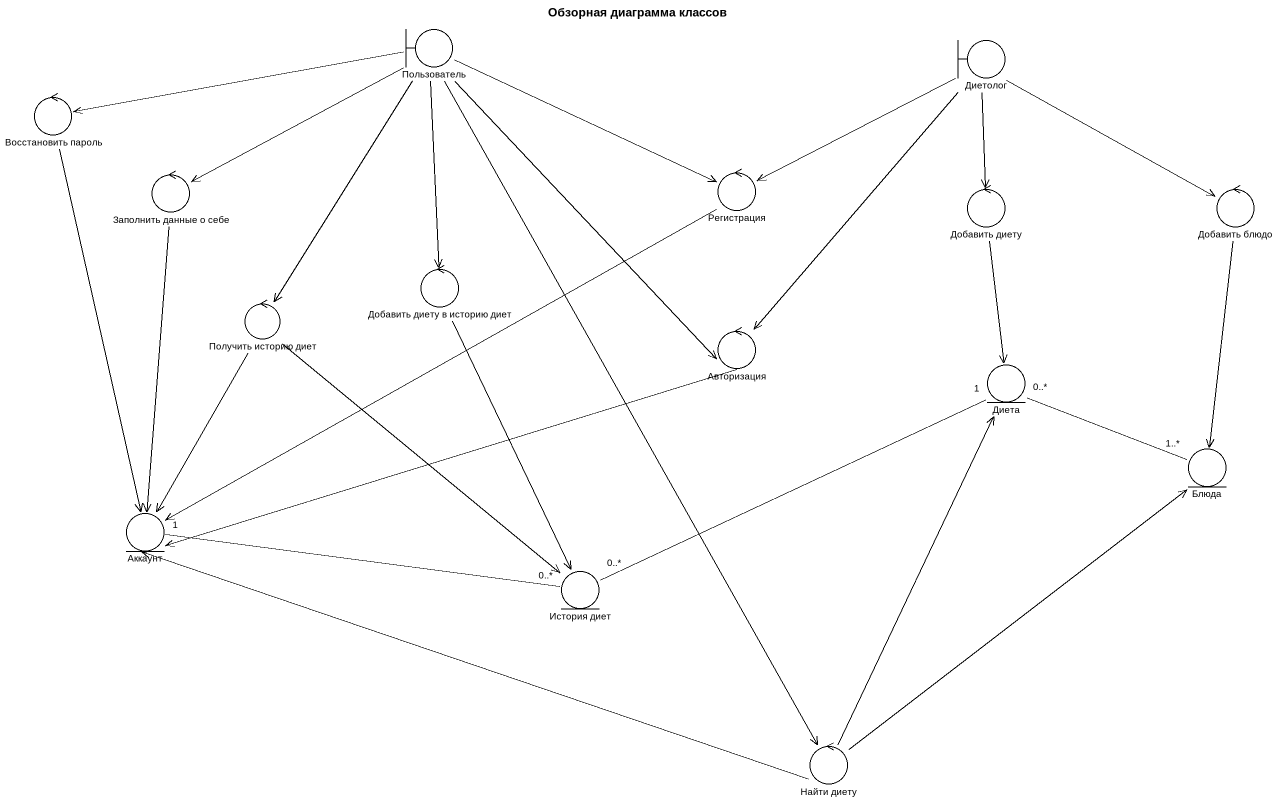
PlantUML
@startuml
title Обзорная диаграмма классов
boundary Пользователь
boundary Диетолог
control "Восстановить пароль" as Восстановить_пароль
control Регистрация
control "Заполнить данные о себе" as Заполнить_данные_о_себе
control "Добавить диету" as Добавить_диету
control "Добавить блюдо" as Добавить_блюдо
control "Добавить диету в историю диет" as Добавить_диету_в_историю
control "Получить историю диет" as Получить_историю_диет
control Авторизация
entity Диета
entity Блюда
entity Аккаунт
entity "История диет" as История_диет
control "Найти диету" as Найти_диету
Пользователь -left-> Восстановить_пароль
Пользователь -right-> Регистрация
Пользователь -left-> Заполнить_данные_о_себе
Пользователь --> Добавить_диету_в_историю
Пользователь --> Получить_историю_диет
Пользователь --> Авторизация
Пользователь --> Найти_диету
Диетолог -left-> Регистрация
Диетолог --> Добавить_диету
Диетолог -right-> Добавить_блюдо
Диетолог --> Авторизация
Восстановить_пароль --> Аккаунт
Регистрация --> Аккаунт
Заполнить_данные_о_себе --> Аккаунт
Добавить_диету --> Диета
Добавить_блюдо --> Блюда
Добавить_диету_в_историю --> История_диет
Получить_историю_диет --> Аккаунт
Получить_историю_диет --> История_диет
Авторизация -left-> Аккаунт
Диета "0..*" -right- "1..*" Блюда
История_диет "0..*" -right- "1" Диета
История_диет "0..*" -left- "1" Аккаунт
Найти_диету -up-> Диета
Найти_диету -up-> Блюда
Найти_диету -left-> Аккаунт
@enduml
